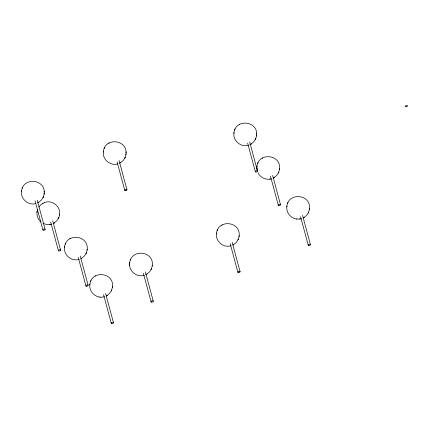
<?xml version="1.0" encoding="UTF-8"?>
<svg xmlns="http://www.w3.org/2000/svg" width="429" height="429" viewBox="0 0 429 429"><rect width="100%" height="100%" fill="white"/><g stroke="black" fill="none" stroke-linecap="round" stroke-linejoin="round"><path stroke-width="0.64" d="M21.52 191.323C20.356 199.002 28.534 205.872 35.891 203.518M37.001 212.039C36.572 215.707 38.095 219.519 40.911 221.906M44.16 193.758C46.069 178.737 22.383 176.646 21.482 191.618M59.642 214.473C60.891 206.413 51.855 199.442 44.38 202.568M64.538 247.238C63.353 255.035 71.788 261.937 79.188 259.352M87.178 249.673C89.093 234.658 65.406 232.561 64.506 247.533M89.854 284.561C88.669 292.353 97.104 299.26 104.504 296.67M103.368 151.716C102.204 159.395 110.382 166.264 117.739 163.905M112.495 286.996C114.409 271.975 90.723 269.879 89.822 284.856M126.008 154.15C127.922 139.13 104.236 137.033 103.335 152.011M129.665 263.149C128.475 270.94 136.91 277.847 144.31 275.257M152.306 265.583C154.215 250.563 130.529 248.466 129.628 263.444M216.489 233.607C215.299 241.398 223.734 248.305 231.134 245.715M233.944 133.054C232.754 140.846 241.189 147.753 248.589 145.163M239.13 236.041C241.039 221.021 217.353 218.924 216.452 233.902M256.585 135.489C258.494 120.469 234.808 118.372 233.907 133.349M256.923 166.629L257.089 170.152M279.569 169.064C281.483 154.043 257.781 151.963 256.891 166.929M286.829 206.547C286.02 212.543 290.814 218.522 296.825 219.074M309.475 208.982C311.384 193.962 287.698 191.865 286.797 206.842M21.536 191.157L21.573 190.867M37.023 211.867L37.505 209.674M43.281 197.088L44.139 193.929M58.762 217.803L59.626 214.639M64.559 247.072L64.591 246.782M86.299 253.003L87.162 249.844M103.389 151.55L103.421 151.255M89.876 284.389L89.908 284.1M125.129 157.481L125.987 154.317M111.304 290.985L112.478 287.162M129.681 262.977L129.719 262.687M151.426 268.913L152.284 265.749M216.506 233.44L216.538 233.145M233.961 132.883L233.998 132.593M238.251 239.371L239.109 236.207M255.705 138.819L256.563 135.655M256.944 166.463L256.976 166.173M278.684 172.399L279.547 169.235M286.851 206.376L286.883 206.086M308.59 212.312L309.454 209.148M36.969 212.334L37.055 211.577M44.107 194.219L44.192 193.463M59.588 214.929L59.674 214.178M87.125 250.134L87.216 249.378M125.954 154.606L126.04 153.855M112.446 287.451L112.532 286.701M152.252 266.039L152.338 265.288M239.076 236.502L239.162 235.746M256.531 135.945L256.617 135.189M279.515 169.525L279.601 168.769M309.422 209.438L309.507 208.687M43.222 197.217L42.964 197.753M58.703 217.932L58.446 218.463M125.07 157.609L124.812 158.14M86.24 253.137L85.982 253.668M151.367 269.042L151.11 269.573M255.646 138.948L255.389 139.479M238.192 239.5L237.934 240.031M278.625 172.528L278.373 173.059M308.537 212.441L308.279 212.972M22.281 188.267L22.716 187.334M43.399 196.814L41.398 200.064L38.658 202.332M58.88 217.53L56.88 220.774L54.14 223.048M104.129 148.659L104.563 147.721M65.299 244.181L65.734 243.248M125.247 157.207L123.246 160.451L120.506 162.725M86.417 252.729L84.416 255.979L81.676 258.247M90.616 281.504L91.05 280.566M111.738 290.052L109.733 293.297L106.993 295.57M130.427 260.092L130.861 259.154M151.544 268.64L149.544 271.884L146.804 274.152M234.706 129.998L235.14 129.059M255.823 138.546L253.823 141.79L251.083 144.058M217.251 230.55L217.685 229.617M257.684 163.572L258.119 162.639M238.368 239.098L236.368 242.342L233.628 244.616M278.807 172.12L276.802 175.37L274.061 177.638M287.591 203.491L288.025 202.552M308.714 212.039L306.708 215.283L303.973 217.557M38.76 207.062L41.109 204.435L44.45 202.542M37.623 202.879L38.589 202.37M119.471 163.272L120.436 162.763M53.105 223.595L54.075 223.085M249.775 144.729L251.013 144.096M80.915 258.666L81.612 258.285M262.671 157.915L262.232 158.178M273.032 178.185L273.997 177.676M106.231 295.989L106.928 295.608M145.769 274.705L146.734 274.195M232.861 245.034L233.558 244.653M303.206 217.975L303.904 217.594M108.671 143.259L109.116 142.996M38.412 202.477L38.857 202.215M42.305 203.582L42.75 203.319M120.259 162.87L120.705 162.607M53.893 223.193L54.338 222.93M239.248 124.598L239.693 124.335M69.841 238.787L70.286 238.524M250.836 144.203L251.281 143.94M81.43 258.392L81.875 258.129M95.163 276.104L95.603 275.842M273.815 177.783L274.26 177.52M221.793 225.15L222.238 224.887M106.746 295.715L107.191 295.452M146.557 274.297L147.002 274.034M233.381 244.761L233.821 244.498M303.727 217.701L304.166 217.439M51.646 224.147L50.172 224.49M301.48 218.656L300 218.999M271.294 178.823L270.093 179.086M257.979 172.785C260.017 177.193 265.101 179.901 269.9 179.118M43.072 223.364L46.407 224.485L49.973 224.523M296.536 219.037L299.807 219.031M269.793 179.134L270.179 179.07M49.866 224.539L50.257 224.48M299.699 219.047L300.086 218.988M99.85 297.088L100.134 297.12M302.536 215.358L310.419 244.578M300.514 216.618L308.231 245.206M272.63 175.445L280.512 204.665M270.436 176.067L278.324 205.287M249.646 141.865L257.529 171.085M247.63 143.125L255.341 171.713M232.191 242.417L240.074 271.637M230.175 243.677L237.886 272.265M119.069 160.526L126.957 189.747M117.053 161.787L124.764 190.374M145.367 271.959L153.25 301.179M143.35 273.219L151.062 301.807M105.555 293.372L113.444 322.592M103.539 294.632L111.25 323.219M80.239 256.049L88.127 285.274M78.223 257.314L85.934 285.896M52.703 220.849L60.591 250.069A1.137 0.601 -15.1 0 1 59.009 251.029A1.137 0.601 -15.1 0 1 58.87 249.989A1.137 0.601 -15.1 0 1 60.602 250.128M50.686 222.109L58.398 250.697M37.221 200.134L45.104 229.354A1.137 0.601 -15.1 0 1 43.527 230.319A1.137 0.601 -15.1 0 1 43.388 229.279A1.137 0.601 -15.1 0 1 45.12 229.413M35.033 200.761L42.916 229.982M256.606 133.194L256.622 133.489M256.633 133.666L256.655 133.961M256.858 168.157L256.874 168.452M256.885 168.629L256.907 168.924M126.029 151.855L126.046 152.15M126.056 152.327L126.078 152.622M129.596 264.677L129.617 264.966M129.628 265.143L129.644 265.438M44.182 191.463L44.198 191.763M44.208 191.935L44.225 192.23M238.497 272.597A1.137 0.601 -15.1 0 0 240.09 271.696A1.137 0.601 -15.1 0 0 238.358 271.562A1.137 0.601 -15.1 0 0 238.497 272.597M255.952 172.045A1.137 0.601 -15.1 0 0 257.545 171.139A1.137 0.601 -15.1 0 0 255.813 171.005A1.137 0.601 -15.1 0 0 255.952 172.045M278.936 205.625A1.137 0.601 -15.1 0 0 280.523 204.719A1.137 0.601 -15.1 0 0 278.791 204.585A1.137 0.601 -15.1 0 0 278.936 205.625M86.545 286.234A1.137 0.601 -15.1 0 0 88.138 285.328A1.137 0.601 -15.1 0 0 86.406 285.194A1.137 0.601 -15.1 0 0 86.545 286.234M151.673 302.139A1.137 0.601 -15.1 0 0 153.266 301.233A1.137 0.601 -15.1 0 0 151.534 301.099A1.137 0.601 -15.1 0 0 151.673 302.139M111.862 323.552A1.137 0.601 -15.1 0 0 113.454 322.651A1.137 0.601 -15.1 0 0 111.722 322.517A1.137 0.601 -15.1 0 0 111.862 323.552M308.842 245.538A1.137 0.601 -15.1 0 0 310.435 244.637A1.137 0.601 -15.1 0 0 308.698 244.498A1.137 0.601 -15.1 0 0 308.842 245.538M125.375 190.707A1.137 0.601 -15.1 0 0 126.968 189.806A1.137 0.601 -15.1 0 0 125.236 189.672A1.137 0.601 -15.1 0 0 125.375 190.707M406.022 106.746A1.137 0.601 -15.1 0 0 407.539 105.797A1.137 0.601 -15.1 0 0 405.754 105.738A1.137 0.601 -15.1 0 0 406.022 106.746"/></g></svg>
